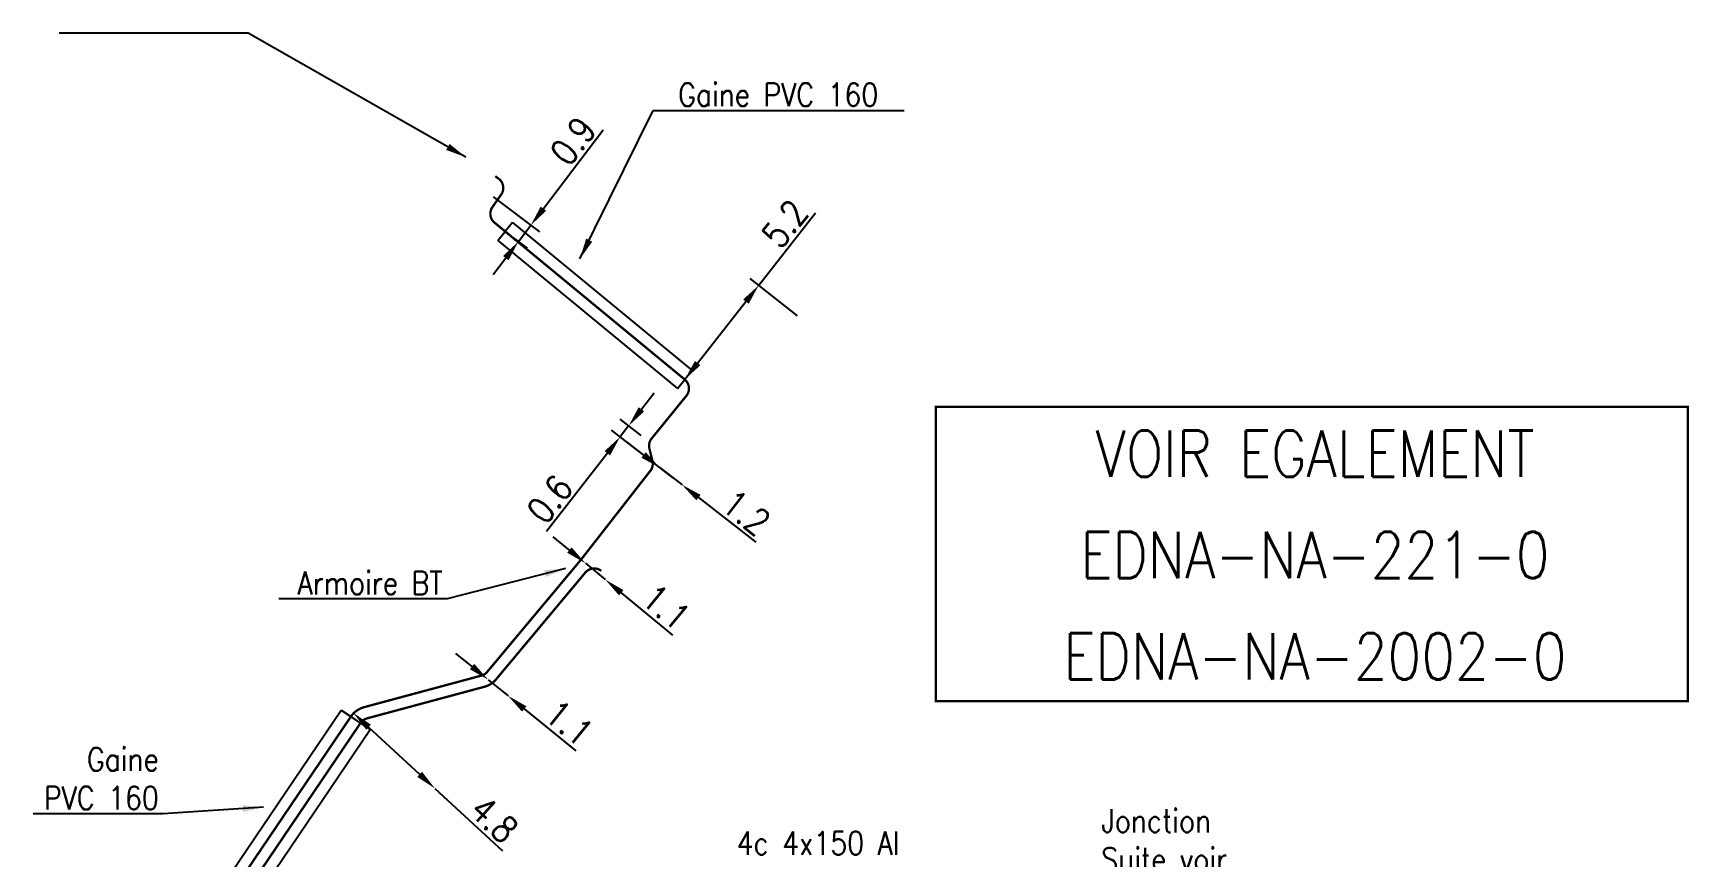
# Model space of a CAD drawing. Header units: millimetres. Extents: x 184994 to 186004, y 128000 to 129009.
# Drawn here: x 185574 to 185645.4, y 128172.1 to 128207.6 of the extents above; entities that cross this region are included whole.
import ezdxf
from ezdxf.enums import TextEntityAlignment as Align

# ---------------------------------------------------------------- set-up
doc = ezdxf.new("R2010")
doc.units = ezdxf.units.MM
doc.header["$PDMODE"] = 34
doc.linetypes.add('B_ST_Al', pattern=[2000, 1000, 1000])
doc.layers.get('Defpoints').update_dxf_attribs({"linetype": 'CONTINUOUS'})
for name, color, linetype in [('B_110', 1, 'CONTINUOUS'), ('B_400', 7, 'CONTINUOUS'), ('B_930', 7, 'CONTINUOUS')]:
    doc.layers.add(name, color=color, linetype=linetype)
doc.styles.get("Standard").update_dxf_attribs({"font": 'romans.shx', "width": 0.85})
doc.dimstyles.get("Standard").update_dxf_attribs({"dimtxt": 1.5, "dimasz": 1.2, "dimexe": 0.625, "dimexo": 0.625, "dimgap": 0.25, "dimtad": 1, "dimdec": 1, "dimzin": 0, "dimdsep": 46, "dimtxsty": 'Standard', "dimcen": -0.5, "dimadec": 0, "dimazin": 0, "dimtfac": 1, "dimtdec": 1, "dimtmove": 0, "dimatfit": 3, "dimfxl": 0, "dimtolj": 1, "dimtzin": 0, "dimarcsym": 0})

# ---------------------------------------------------------------- blocks, each defined once
blk = doc.blocks.new('*D105')
at = {"layer": 'B_110', "color": 0, "linetype": 'Continuous', "lineweight": -2, "transparency": 16777216}
for p, q in [((185588.45, 128177.68), (185590.654, 128175.644)), ((185591.315, 128175.034), (185594.235, 128172.337))]:
    blk.add_line(p, q, dxfattribs=at)
at = {"layer": 'B_110', "color": 0, "linetype": 'Continuous', "transparency": 16777216}
for points in [[(185588.551, 128177.79), (185588.348, 128177.57), (185587.789, 128178.29)], [(185590.755, 128175.755), (185590.552, 128175.534), (185591.315, 128175.034)]]:
    blk.add_solid(points, dxfattribs=at)
at = {"layer": 'Defpoints', "color": 0, "linetype": 'Continuous', "transparency": 16777216}
for p in [(185587.789, 128178.29), (185591.315, 128175.034), (185591.315, 128175.034)]:
    blk.add_point(p, dxfattribs=at)
at = {"layer": 'B_110', "color": 0, "linetype": 'Continuous', "transparency": 16777216, "insert": (185593.87, 128173.695), "char_height": 1.125, "attachment_point": 5, "rotation": 317.27436}
blk.add_mtext('\\A1;4.8', dxfattribs=at)
blk = doc.blocks.new('*D106')
at = {"layer": 'B_110', "color": 0, "linetype": 'Continuous', "lineweight": -2, "transparency": 16777216}
for p, q in [((185592.916, 128180.294), (185592.218, 128180.861)), ((185593.615, 128179.727), (185594.469, 128179.033)), ((185595.167, 128178.466), (185597.395, 128176.658))]:
    blk.add_line(p, q, dxfattribs=at)
at = {"layer": 'B_110', "color": 0, "linetype": 'Continuous', "transparency": 16777216}
for points in [[(185593.011, 128180.41), (185592.822, 128180.178), (185593.615, 128179.727)], [(185595.262, 128178.582), (185595.073, 128178.35), (185594.469, 128179.033)]]:
    blk.add_solid(points, dxfattribs=at)
at = {"layer": 'Defpoints', "color": 0, "linetype": 'Continuous', "transparency": 16777216}
for p in [(185593.615, 128179.727), (185594.469, 128179.033), (185594.469, 128179.033)]:
    blk.add_point(p, dxfattribs=at)
at = {"layer": 'B_110', "color": 0, "linetype": 'Continuous', "transparency": 16777216, "insert": (185597.103, 128177.86), "char_height": 1.125, "attachment_point": 5, "rotation": 320.9235}
blk.add_mtext('\\A1;1.1', dxfattribs=at)
blk = doc.blocks.new('*D107')
at = {"layer": 'B_110', "color": 0, "linetype": 'Continuous', "lineweight": -2, "transparency": 16777216}
for p, q in [((185597.119, 128185.322), (185596.425, 128185.895)), ((185597.814, 128184.75), (185598.663, 128184.051)), ((185599.358, 128183.478), (185601.572, 128181.654))]:
    blk.add_line(p, q, dxfattribs=at)
at = {"layer": 'B_110', "color": 0, "linetype": 'Continuous', "transparency": 16777216}
for points in [[(185597.215, 128185.438), (185597.024, 128185.207), (185597.814, 128184.75)], [(185599.453, 128183.594), (185599.262, 128183.363), (185598.663, 128184.051)]]:
    blk.add_solid(points, dxfattribs=at)
at = {"layer": 'Defpoints', "color": 0, "linetype": 'Continuous', "transparency": 16777216}
for p in [(185597.814, 128184.75), (185598.663, 128184.051), (185598.663, 128184.051)]:
    blk.add_point(p, dxfattribs=at)
at = {"layer": 'B_110', "color": 0, "linetype": 'Continuous', "transparency": 16777216, "insert": (185601.289, 128182.859), "char_height": 1.125, "attachment_point": 5, "rotation": 320.51613}
blk.add_mtext('\\A1;1.1', dxfattribs=at)
blk = doc.blocks.new('*D108')
at = {"layer": 'B_110', "color": 0, "linetype": 'Continuous', "lineweight": -2, "transparency": 16777216}
for p, q in [((185600.321, 128189.424), (185599.61, 128189.976)), ((185601.032, 128188.872), (185601.98, 128188.137)), ((185602.692, 128187.585), (185605.174, 128185.659))]:
    blk.add_line(p, q, dxfattribs=at)
at = {"layer": 'B_110', "color": 0, "linetype": 'Continuous', "transparency": 16777216}
for points in [[(185600.413, 128189.542), (185600.229, 128189.305), (185601.032, 128188.872)], [(185602.784, 128187.703), (185602.6, 128187.466), (185601.98, 128188.137)]]:
    blk.add_solid(points, dxfattribs=at)
at = {"layer": 'Defpoints', "color": 0, "linetype": 'Continuous', "transparency": 16777216}
for p in [(185601.032, 128188.872), (185601.98, 128188.137), (185601.98, 128188.137)]:
    blk.add_point(p, dxfattribs=at)
at = {"layer": 'B_110', "color": 0, "linetype": 'Continuous', "transparency": 16777216, "insert": (185604.748, 128186.939), "char_height": 1.125, "attachment_point": 5, "rotation": 322.19338}
blk.add_mtext('\\A1;1.2', dxfattribs=at)
blk = doc.blocks.new('*D171')
at = {"layer": 'B_110', "color": 0, "linetype": 'Continuous', "lineweight": -2, "transparency": 16777216}
for p, q in [((185595.997, 128200.053), (185598.58, 128203.448)), ((185593.834, 128200.568), (185595.825, 128199.053)), ((185594.724, 128198.783), (185595.291, 128198.351)), ((185594.918, 128198.635), (185595.452, 128199.337)), ((185594.373, 128197.918), (185593.828, 128197.202))]:
    blk.add_line(p, q, dxfattribs=at)
at = {"layer": 'B_110', "color": 0, "linetype": 'Continuous', "transparency": 16777216}
for points in [[(185595.878, 128200.144), (185596.117, 128199.962), (185595.452, 128199.337)], [(185594.254, 128198.009), (185594.493, 128197.828), (185594.918, 128198.635)]]:
    blk.add_solid(points, dxfattribs=at)
at = {"layer": 'Defpoints', "color": 0, "linetype": 'Continuous', "transparency": 16777216}
for p in [(185593.461, 128200.851), (185594.351, 128199.067), (185595.452, 128199.337)]:
    blk.add_point(p, dxfattribs=at)
at = {"layer": 'B_110', "color": 0, "linetype": 'Continuous', "transparency": 16777216, "insert": (185597.277, 128202.974), "char_height": 1.125, "attachment_point": 5, "rotation": 52.73674}
blk.add_mtext('\\A1;0.9', dxfattribs=at)
blk = doc.blocks.new('*D172')
at = {"layer": 'B_110', "color": 0, "linetype": 'Continuous', "lineweight": -2, "transparency": 16777216}
for p, q in [((185605.295, 128196.749), (185607.748, 128199.873)), ((185606.969, 128195.434), (185604.926, 128197.038)), ((185602.655, 128193.388), (185604.739, 128196.041))]:
    blk.add_line(p, q, dxfattribs=at)
at = {"layer": 'B_110', "color": 0, "linetype": 'Continuous', "transparency": 16777216}
for points in [[(185604.621, 128196.134), (185604.857, 128195.948), (185605.295, 128196.749)], [(185602.537, 128193.48), (185602.773, 128193.295), (185602.099, 128192.68)]]:
    blk.add_solid(points, dxfattribs=at)
at = {"layer": 'Defpoints', "color": 0, "linetype": 'Continuous', "transparency": 16777216}
for p in [(185605.295, 128196.749), (185607.338, 128195.144), (185602.099, 128192.68)]:
    blk.add_point(p, dxfattribs=at)
at = {"layer": 'B_110', "color": 0, "linetype": 'Continuous', "transparency": 16777216, "insert": (185606.424, 128199.401), "char_height": 1.125, "attachment_point": 5, "rotation": 51.85426}
blk.add_mtext('\\A1;5.2', dxfattribs=at)
blk = doc.blocks.new('*D173')
at = {"layer": 'B_110', "color": 0, "linetype": 'Continuous', "lineweight": -2, "transparency": 16777216}
for p, q in [((185600.228, 128191.394), (185600.78, 128192.106)), ((185600.214, 128190.267), (185599.306, 128190.971)), ((185601.61, 128188.424), (185598.939, 128190.497)), ((185599.677, 128190.683), (185599.309, 128190.209)), ((185598.757, 128189.498), (185596.137, 128186.121))]:
    blk.add_line(p, q, dxfattribs=at)
at = {"layer": 'B_110', "color": 0, "linetype": 'Continuous', "transparency": 16777216}
for points in [[(185600.11, 128191.486), (185600.347, 128191.302), (185599.677, 128190.683)], [(185598.639, 128189.59), (185598.876, 128189.406), (185599.309, 128190.209)]]:
    blk.add_solid(points, dxfattribs=at)
at = {"layer": 'Defpoints', "color": 0, "linetype": 'Continuous', "transparency": 16777216}
for p in [(185599.309, 128190.209), (185600.584, 128189.979), (185601.98, 128188.137)]:
    blk.add_point(p, dxfattribs=at)
at = {"layer": 'B_110', "color": 0, "linetype": 'Continuous', "transparency": 16777216, "insert": (185596.273, 128187.52), "char_height": 1.125, "attachment_point": 5, "rotation": 52.19338}
blk.add_mtext('\\A1;0.6', dxfattribs=at)

msp = doc.modelspace()

# ---------------------------------------------------------------- linework, layer by layer
at = {"layer": 'B_110', "linetype": 'B_ST_Al', "flags": 128}
msp.add_lwpolyline([(185593.919, 128201.453, 0.1, 0.1, 0), (185594.061, 128201.348, 0.1, 0.1, -0.407058), (185594.173, 128200.659, 0.1, 0.1, 0), (185593.796, 128200.122, 0.1, 0.1, 0.391944), (185593.887, 128199.449, 0.1, 0.1, 0), (185594.351, 128199.067, 0.1, 0.1, 0), (185602.099, 128192.68, 0.1, 0.1, -0.41235), (185602.169, 128191.979, 0.1, 0.1, 0), (185600.67, 128190.136, 0.1, 0.1, 0.234792), (185600.572, 128189.702, 0.1, 0.1, 0), (185600.703, 128189.166, 0.1, 0.1, -0.229505), (185600.612, 128188.74, 0.1, 0.1, 0), (185597.62, 128184.907, 0.1, 0.1, 0), (185593.573, 128180.067, 0.1, 0.1, -0.154143), (185593.319, 128179.904, 0.1, 0.1, 0), (185588.256, 128178.542, 0.1, 0.1, 0.180105), (185587.687, 128178.137, 0.1, 0.1, 0), (185582.599, 128170.623, 0.1, 0.1, 0.314756), (185582.616, 128169.477, 0.1, 0.1, 0), (185585.582, 128165.364, 0.1, 0.1, 0), (185586.585, 128163.969, 0.1, 0.1, 0.188352), (185587.789, 128163.024, 0.1, 0.1, -0.160083), (185588.866, 128162.271, 0.1, 0.1, 0), (185589.521, 128161.397, 0.1, 0.1, 0), (185589.989, 128160.752, 0.1, 0.1, 0), (185591.57, 128158.125, 0.1, 0.1, 0.017901), (185591.609, 128158.065, 0.1, 0.1, 0), (185593.952, 128154.737, 0.1, 0.1, 0), (185596.54, 128151.583, 0.1, 0.1, 0), (185600.078, 128146.555, 0.1, 0.1, 0), (185601.224, 128144.06, 0.1, 0.1, 0), (185601.974, 128142.48, 0.1, 0.1, 0), (185606.618, 128131.122, 0.1, 0.1, 0), (185609.02, 128125.315, 0.1, 0.1, 0), (185615.683, 128109.736, 0.1, 0.1, 0), (185618.389, 128104.033, 0.1, 0.1, 0), (185620.583, 128099.012, 0.1, 0.1, 0), (185620.718, 128096.964, 0.1, 0.1, 0), (185620.8, 128095.701, 0.1, 0.1, 0), (185620.474, 128093.323, 0.1, 0.1, 0), (185619.745, 128090.832, 0.1, 0.1, 0), (185619.227, 128089.122, 0.1, 0.1, 0), (185617.213, 128086.593, 0.1, 0.1, 0), (185615.309, 128084.575, 0.1, 0.1, 0), (185615.308, 128084.574, 0.1, 0.1, 0), (185612.807, 128082.792, 0.1, 0.1, -0.448965), (185609.893, 128083.458, 0.1, 0.1, 0), (185605.736, 128091.029, 0, 0, 0)], format="xyseb", dxfattribs=at)
at = {"layer": 'B_110', "linetype": 'B_ST_Al', "const_width": 0.1, "flags": 128}
msp.add_lwpolyline([(185598.492, 128184.425), (185598.496, 128184.422, 0.404477), (185597.805, 128184.349), (185593.957, 128179.746, -0.154143), (185593.449, 128179.422), (185588.384, 128178.059, 0.180137), (185588.1, 128177.856), (185583.013, 128170.342, 0.314756), (185583.021, 128169.77), (185585.987, 128165.657), (185587.005, 128164.241, 0.191749), (185587.933, 128163.503, -0.160083), (185589.266, 128162.571), (185589.929, 128161.685), (185590.431, 128161.08), (185591.997, 128158.387, 0.021658), (185592.02, 128158.351), (185594.362, 128155.024), (185596.955, 128151.864), (185600.516, 128146.801), (185601.679, 128144.268), (185602.432, 128142.681), (185607.08, 128131.312), (185609.482, 128125.506), (185616.144, 128109.931), (185618.851, 128104.225), (185621.049, 128099.194), (185621.212, 128097.073), (185621.302, 128095.683), (185620.965, 128093.219), (185620.224, 128090.689), (185619.678, 128088.886), (185617.591, 128086.265), (185615.639, 128084.196), (185615.637, 128084.195), (185613.097, 128082.385, -0.448965), (185609.455, 128083.218), (185605.299, 128090.788)], format="xyb", dxfattribs=at)
at = {"layer": 'B_400', "color": 7, "linetype": 'CONTINUOUS'}
for p, q in [((185594.669, 128199.452), (185594.351, 128199.067)), ((185594.669, 128199.452), (185602.417, 128193.066)), ((185594.033, 128198.681), (185594.351, 128199.067)), ((185594.033, 128198.681), (185601.781, 128192.294)), ((185602.417, 128193.066), (185602.099, 128192.68)), ((185601.781, 128192.294), (185602.099, 128192.68)), ((185582.185, 128170.903), (185587.273, 128178.418)), ((185587.273, 128178.418), (185587.894, 128177.997)), ((185588.515, 128177.577), (185587.894, 128177.997)), ((185583.427, 128170.062), (185588.515, 128177.577))]:
    msp.add_line(p, q, dxfattribs=at)
at = {"layer": 'B_930', "linetype": 'B_ST_Al', "const_width": 0.1}
msp.add_lwpolyline([(185612.94, 128191.498), (185645.396, 128191.498), (185645.396, 128178.795), (185612.94, 128178.795)], close=True, dxfattribs=at)

# ---------------------------------------------------------------- texts
at = {"layer": 'B_110', "linetype": 'Continuous', "insert": (185591.653, 128183.402), "char_height": 1, "attachment_point": 9}
msp.add_mtext('Armoire BT', dxfattribs=at)
at = {"layer": 'B_110', "linetype": 'B_ST_Al', "insert": (185604.341, 128172.176), "char_height": 1, "attachment_point": 7}
msp.add_mtext('4c 4x150 Al', dxfattribs=at)
at = {"layer": 'B_400', "insert": (185601.818, 128204.472), "char_height": 1, "attachment_point": 7}
msp.add_mtext('Gaine PVC 160', dxfattribs=at)
at = {"layer": 'B_400', "linetype": 'Continuous', "insert": (185579.391, 128174.126), "char_height": 1, "attachment_point": 9}
msp.add_mtext('Gaine\\PPVC 160', dxfattribs=at)
at = {"layer": 'B_930', "width": 0.85}
for s, p in [('VOIR EGALEMENT', (185629.305, 128188.483)), ('EDNA-NA-221-0', (185629.305, 128184.109)), ('EDNA-NA-2002-0', (185629.305, 128179.735))]:
    msp.add_text(s, height=2, dxfattribs=at).set_placement(p, align=Align.CENTER)
at = {"layer": 'B_930', "linetype": 'Continuous', "insert": (185620.084, 128169.803), "char_height": 1, "attachment_point": 7}
msp.add_mtext('Jonction\\PSuite voir\\PEDNA-NA-221-0', dxfattribs=at)

# ---------------------------------------------------------------- dimensions: what is measured, and where the dimension line sits
at = {"layer": 'B_110', "linetype": 'Continuous'}
for base, p1, p2, angle, picture, middle in [((185595.452, 128199.337), (185594.351, 128199.067), (185593.461, 128200.851), 232.73674, '*D171', (185597.874, 128202.52)), ((185605.295, 128196.749), (185602.099, 128192.68), (185607.338, 128195.144), 231.85426, '*D172', (185607.014, 128198.937)), ((185599.309, 128190.209), (185600.584, 128189.979), (185601.98, 128188.137), 52.19338, '*D173', (185596.866, 128187.06)), ((185601.98, 128188.137), (185601.032, 128188.872), (185601.98, 128188.137), 142.19338, '*D108', (185604.288, 128186.346)), ((185598.663, 128184.051), (185597.814, 128184.75), (185598.663, 128184.051), 140.51613, '*D107', (185600.812, 128182.28)), ((185594.469, 128179.033), (185593.615, 128179.727), (185594.469, 128179.033), 140.9235, '*D106', (185596.63, 128177.278)), ((185591.315, 128175.034), (185587.789, 128178.29), (185591.315, 128175.034), 137.27436, '*D105', (185593.361, 128173.144))]:
    dim = msp.add_linear_dim(base=base, p1=p1, p2=p2, angle=angle, dimstyle='Standard', override={"dimscale": 0.75}, dxfattribs=at)
    dim.commit()
    dim.dimension.update_dxf_attribs({"geometry": picture, "text_midpoint": middle, "dimtype": 160})

# ---------------------------------------------------------------- leaders
at = {"layer": 'B_110', "linetype": 'B_ST_Al', "annotation_type": 0, "has_hookline": 1, "hookline_direction": 1, "text_width": 7.083}
msp.add_leader([(185592.655, 128202.27), (185583.258, 128207.627), (185582.358, 128207.627)], dimstyle='Standard', override={"dimscale": 0.75}, dxfattribs=at)
at = {"layer": 'B_110', "linetype": 'Continuous', "annotation_type": 0, "has_hookline": 1, "hookline_direction": 1, "text_width": 7.083}
msp.add_leader([(185596.945, 128184.529), (185591.84, 128183.215)], dimstyle='Standard', override={"dimscale": 0.75}, dxfattribs=at)
at = {"layer": 'B_400', "annotation_type": 0, "has_hookline": 1, "hookline_direction": 0, "text_width": 9.755}
msp.add_leader([(185597.575, 128197.888), (185600.73, 128204.284), (185601.63, 128204.284)], dimstyle='Standard', override={"dimscale": 0.75}, dxfattribs=at)
at = {"layer": 'B_400', "linetype": 'Continuous', "annotation_type": 0, "has_hookline": 1, "hookline_direction": 1, "text_width": 5.424}
msp.add_leader([(185583.917, 128174.228), (185579.579, 128173.939)], dimstyle='Standard', override={"dimscale": 0.75}, dxfattribs=at)

doc.saveas('drawing.dxf')
